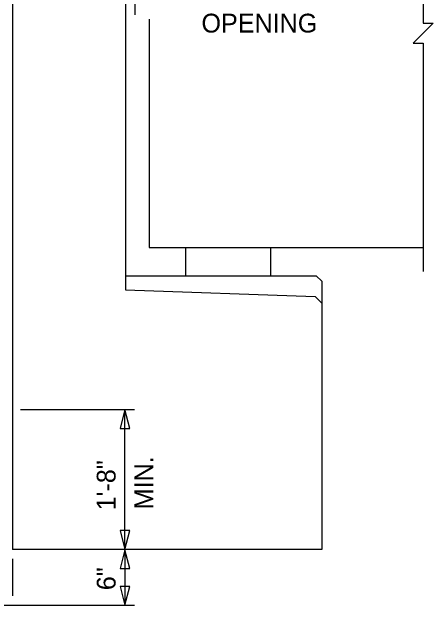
# Model space of a CAD drawing. Extents: x 0 to 2289, y 0 to 839.
# Drawn here: x 622.74 to 650.76, y 50.39 to 89.85 of the extents above; entities that cross this region are included whole.
import ezdxf

# ---------------------------------------------------------------- set-up
doc = ezdxf.new("R2010")
doc.units = 0
for name, color, linetype in [('Arrowhead Terminators', 7, 'Continuous'), ('Dimension Lines', 7, 'Continuous'), ('Mis Beam Bolsters', 7, 'Continuous'), ('Mis Object Lines', 7, 'Continuous'), ('Mis Object Lines CELL', 7, 'Continuous'), ('Plot Label', 7, 'Continuous'), ('Text CELL', 7, 'Continuous'), ('User Information Notes CELL', 7, 'Continuous')]:
    doc.layers.add(name, color=color, linetype=linetype)

# ---------------------------------------------------------------- blocks, each defined once
blk = doc.blocks.new('AH')
at = {"layer": 'Arrowhead Terminators'}
blk.add_lwpolyline([(0, 0), (-1.25, 0.3125), (-1.25, -0.3125)], close=True, dxfattribs=at)

msp = doc.modelspace()

# ---------------------------------------------------------------- linework, layer by layer
at = {"layer": 'Mis Object Lines'}
for p, q in [((622.783, 105.548), (622.783, 54.093)), ((630.302, 105.548), (630.302, 71.357)), ((630.302, 72.297), (642.989, 72.297)), ((642.989, 72.297), (643.357, 71.93)), ((630.302, 71.357), (642.908, 70.917)), ((642.908, 70.917), (643.357, 70.468))]:
    msp.add_line(p, q, dxfattribs=at)
at = {"layer": 'Mis Object Lines CELL'}
for p, q in [((634.301, 74.174), (634.301, 72.294)), ((639.94, 74.174), (639.94, 72.294))]:
    msp.add_line(p, q, dxfattribs=at)
at = {"layer": 'Plot Label'}
for p, q in [((630.928, 100.143), (630.928, 89.641)), ((650.1, 92.689), (650.1, 89.105)), ((650.097, 87.776), (650.097, 72.592)), ((623.325, 63.393), (630.893, 63.393)), ((630.266, 54.093), (630.266, 63.393)), ((630.266, 54.079), (630.266, 50.391)), ((622.783, 53.468), (622.783, 51.016)), ((601.195, 50.391), (630.891, 50.391))]:
    msp.add_line(p, q, dxfattribs=at)
msp.add_lwpolyline([(650.1, 89.105), (650.763, 89.105), (649.434, 87.776), (650.097, 87.776)], dxfattribs=at)
at = {"layer": 'Text CELL'}
for p, q in [((631.868, 89.368), (631.868, 74.176)), ((631.868, 74.176), (650.097, 74.176))]:
    msp.add_line(p, q, dxfattribs=at)
at = {"layer": 'User Information Notes CELL'}
for p, q in [((643.357, 71.93), (643.357, 54.093)), ((643.357, 54.093), (622.783, 54.093))]:
    msp.add_line(p, q, dxfattribs=at)

# ---------------------------------------------------------------- block references
at = {"layer": 'Mis Beam Bolsters'}
for p, xscale, yscale, rotation in [((630.266, 63.393), 1.0043453379429395, 1.0043453379429395, 90), ((630.266, 54.093), 1.0043453379429395, 1.0043453379429395, -90), ((630.266, 54.079), 1.0000040000119998, 1.0000040000119998, 90), ((630.266, 50.391), 1.0000040000119998, 1.0000040000119998, -90)]:
    msp.add_blockref('AH', p, dxfattribs=dict(at, xscale=xscale, yscale=yscale, rotation=rotation))

# ---------------------------------------------------------------- texts
at = {"layer": 'Dimension Lines'}
msp.add_text('OPENING', height=1.25, dxfattribs=at).set_placement((635.353, 88.476))
for s, height, p in [('MIN.', 1.2516, (632.143, 56.763)), ('1\'-8"', 1.2516, (629.64, 56.694)), ('6"', 1.25, (629.641, 51.384))]:
    msp.add_text(s, height=height, rotation=90, dxfattribs=at).set_placement(p)

doc.saveas('drawing.dxf')
